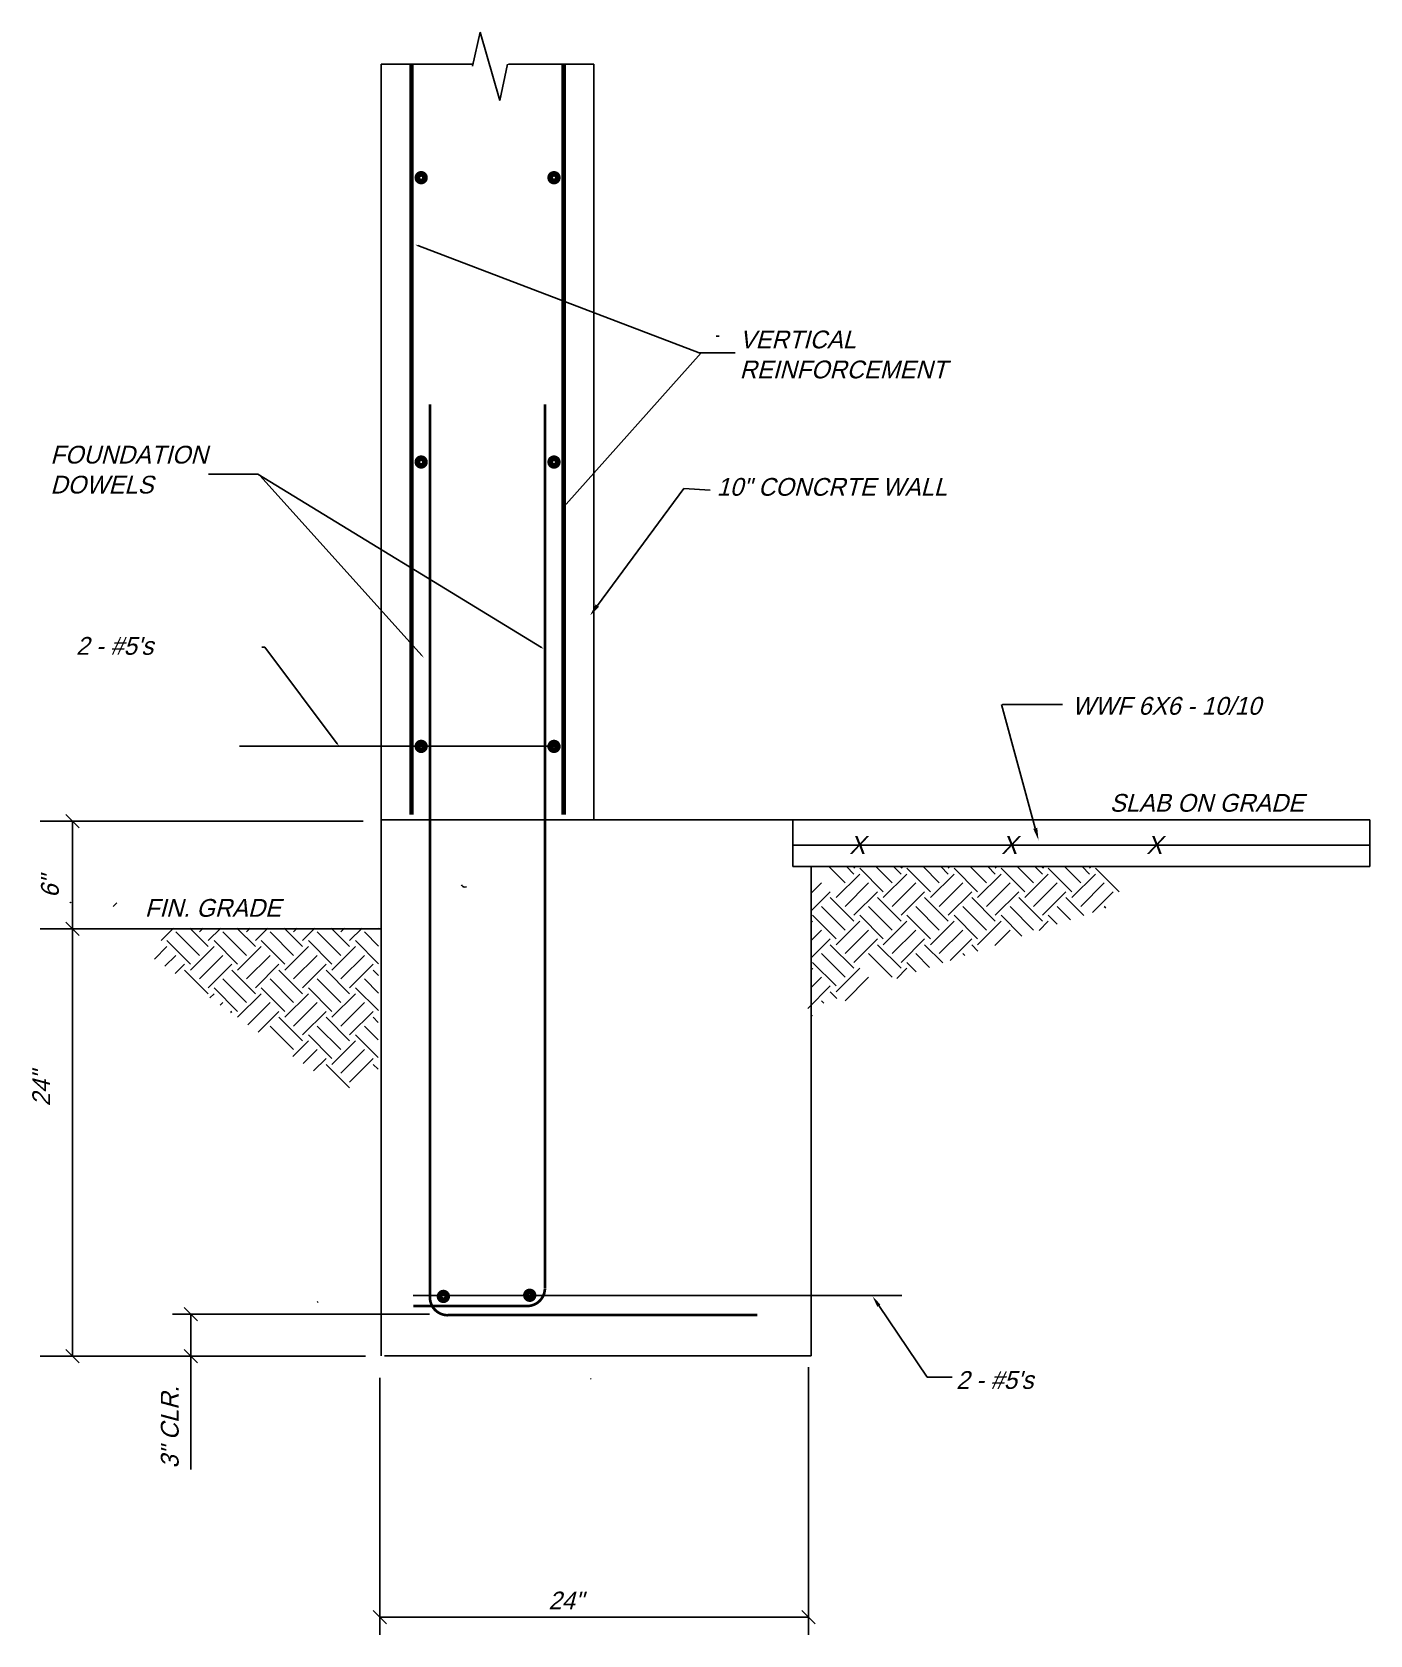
# Model space of a CAD drawing. Extents: x 0.3 to 75.5, y 0 to 90.2.
import ezdxf

# ---------------------------------------------------------------- set-up
doc = ezdxf.new("R2010")
doc.units = 0
doc.header["$MEASUREMENT"] = 0
doc.layers.get('0').update_dxf_attribs({"linetype": 'CONTINUOUS'})
doc.styles.add('M5', font='M5', dxfattribs={"oblique": 15, "height": 1})

# ---------------------------------------------------------------- blocks, each defined once
blk = doc.blocks.new('RB')
at = {"const_width": 0.325}
blk.add_lwpolyline([(-0.208, 0.007, 1), (0.217, 0.007, 1)], format="xyb", close=True, dxfattribs=at)
blk = doc.blocks.new('T')
at = {"color": 0, "linetype": 'ByBlock'}
blk.add_line((0.375, -0.375), (-0.375, 0.375), dxfattribs=at)

msp = doc.modelspace()

# ---------------------------------------------------------------- linework, layer by layer
for p, q in [((25.028, 88.269), (25.465, 90.191)), ((25.465, 90.191), (26.569, 86.341)), ((19.891, 88.379), (19.891, 45.86)), ((19.891, 88.379), (25.053, 88.379)), ((26.569, 86.341), (27.006, 88.379)), ((27.061, 88.379), (31.868, 88.379)), ((31.868, 45.86), (31.868, 88.379)), ((21.97, 78.172), (37.788, 72.136)), ((38.735, 73.079), (38.915, 73.079)), ((30.303, 63.636), (37.894, 72.136)), ((37.788, 72.136), (39.81, 72.136)), ((12.963, 65.309), (10.18, 65.309)), ((28.911, 55.566), (12.963, 65.309)), ((22.188, 55.111), (13.098, 65.226)), ((32.064, 57.921), (36.917, 64.515)), ((36.917, 64.515), (38.41, 64.411)), ((13.36, 55.572), (13.18, 55.572)), ((17.428, 50.15), (13.36, 55.572)), ((56.695, 45.388), (54.791, 52.363)), ((54.851, 52.363), (58.228, 52.363)), ((11.926, 50.003), (29.872, 50.003)), ((2.53, 45.787), (2.53, 15.678)), ((19.895, 45.86), (19.895, 15.703)), ((44.085, 15.703), (44.085, 43.235)), ((0.721, 39.738), (19.895, 39.738)), ((21.704, 19.109), (49.195, 19.109)), ((22.613, 18.043), (8.164, 18.043)), ((9.192, 18.043), (9.192, 9.306)), ((47.897, 18.528), (50.607, 14.503)), ((19.012, 15.678), (0.721, 15.678)), ((20.085, 15.703), (44.085, 15.703)), ((19.816, 14.472), (19.816, 0)), ((43.937, 0), (43.937, 15.075)), ((50.607, 14.503), (52.013, 14.503)), ((19.816, 1.005), (43.937, 1.005))]:
    msp.add_line(p, q)
at = {"linetype": 'Continuous'}
for p, q in [((18.88, 45.787), (0.721, 45.787)), ((75.522, 45.86), (19.891, 45.86)), ((43.049, 45.86), (43.049, 43.235)), ((75.512, 45.86), (75.512, 43.235)), ((43.049, 44.442), (75.512, 44.442)), ((75.512, 43.235), (43.049, 43.235))]:
    msp.add_line(p, q, dxfattribs=at)
at = {"color": 0, "linetype": 'Continuous'}
for p, q in [((45.993, 42.316), (45.077, 43.231)), ((45.496, 41.487), (46.821, 42.813)), ((46.49, 42.813), (46.071, 43.231)), ((46.49, 43.144), (46.577, 43.231)), ((48.147, 41.818), (46.821, 43.144)), ((48.644, 42.316), (47.729, 43.231)), ((48.147, 41.487), (49.473, 42.813)), ((49.142, 42.813), (48.723, 43.231)), ((49.142, 43.144), (49.229, 43.231)), ((50.799, 41.818), (49.473, 43.144)), ((51.296, 42.316), (50.38, 43.231)), ((50.799, 41.487), (52.125, 42.813)), ((51.793, 42.813), (51.375, 43.231)), ((51.793, 43.144), (51.88, 43.231)), ((53.451, 41.818), (52.125, 43.144)), ((53.948, 42.316), (53.032, 43.231)), ((53.451, 41.487), (54.776, 42.813)), ((54.445, 42.813), (54.026, 43.231)), ((54.445, 43.144), (54.532, 43.231)), ((56.102, 41.818), (54.776, 43.144)), ((56.599, 42.316), (55.684, 43.231)), ((56.102, 41.487), (57.428, 42.813)), ((57.097, 42.813), (56.678, 43.231)), ((57.097, 43.144), (57.184, 43.231)), ((58.754, 41.818), (57.428, 43.144)), ((59.251, 42.316), (58.335, 43.231)), ((58.754, 41.487), (60.08, 42.813)), ((59.748, 42.813), (59.33, 43.231)), ((59.748, 43.144), (59.835, 43.231)), ((61.406, 41.818), (60.08, 43.144)), ((44.078, 41.726), (44.667, 42.316)), ((44.088, 40.742), (45.164, 41.818)), ((45.993, 40.99), (47.319, 42.316)), ((46.49, 40.493), (47.816, 41.818)), ((48.644, 40.99), (49.97, 42.316)), ((49.142, 40.493), (50.467, 41.818)), ((51.296, 40.99), (52.622, 42.316)), ((51.793, 40.493), (53.119, 41.818)), ((53.948, 40.99), (55.274, 42.316)), ((54.445, 40.493), (55.771, 41.818)), ((56.599, 40.99), (57.925, 42.316)), ((57.097, 40.493), (58.422, 41.818)), ((59.251, 40.99), (60.577, 42.316)), ((59.915, 40.659), (61.074, 41.818)), ((2.376, 41.196), (2.42, 41.241)), ((2.422, 41.195), (2.467, 41.24)), ((4.821, 40.99), (5.028, 41.196)), ((45.993, 39.664), (44.667, 40.99)), ((46.49, 40.161), (45.164, 41.487)), ((48.644, 39.664), (47.319, 40.99)), ((49.142, 40.161), (47.816, 41.487)), ((51.296, 39.664), (49.97, 40.99)), ((51.793, 40.161), (50.467, 41.487)), ((53.948, 39.664), (52.622, 40.99)), ((54.445, 40.161), (53.119, 41.487)), ((56.599, 39.664), (55.274, 40.99)), ((57.097, 40.161), (55.771, 41.487)), ((58.675, 40.24), (57.925, 40.99)), ((59.418, 40.491), (58.422, 41.487)), ((60.657, 40.91), (60.577, 40.99)), ((7.517, 39.066), (8.221, 39.77)), ((10.169, 38.735), (9.134, 39.77)), ((9.672, 39.563), (9.879, 39.77)), ((10.169, 39.066), (10.873, 39.77)), ((12.821, 38.735), (11.785, 39.77)), ((12.323, 39.563), (12.53, 39.77)), ((12.821, 39.066), (13.525, 39.77)), ((15.472, 38.735), (14.437, 39.77)), ((14.975, 39.563), (15.182, 39.77)), ((15.472, 39.066), (16.176, 39.77)), ((18.124, 38.735), (17.089, 39.77)), ((17.627, 39.563), (17.834, 39.77)), ((18.124, 39.066), (18.828, 39.77)), ((19.761, 39.749), (19.74, 39.77)), ((44.094, 40.085), (44.17, 40.161)), ((45.496, 39.167), (44.17, 40.493)), ((45.496, 38.835), (46.821, 40.161)), ((48.147, 39.167), (46.821, 40.493)), ((48.147, 38.835), (49.473, 40.161)), ((50.799, 39.167), (49.473, 40.493)), ((50.799, 38.835), (52.125, 40.161)), ((53.451, 39.167), (52.125, 40.493)), ((53.451, 38.835), (54.776, 40.161)), ((55.948, 39.321), (54.776, 40.493)), ((56.913, 39.646), (57.428, 40.161)), ((57.931, 39.99), (57.428, 40.493)), ((9.175, 37.74), (7.849, 39.066)), ((9.672, 38.238), (8.346, 39.563)), ((11.826, 37.74), (10.5, 39.066)), ((12.323, 38.238), (10.998, 39.563)), ((14.478, 37.74), (13.152, 39.066)), ((14.975, 38.238), (13.649, 39.563)), ((17.13, 37.74), (15.804, 39.066)), ((17.627, 38.238), (16.301, 39.563)), ((19.753, 37.769), (18.455, 39.066)), ((19.757, 38.759), (18.953, 39.563)), ((44.104, 39.101), (44.667, 39.664)), ((44.114, 38.116), (45.164, 39.167)), ((46.49, 37.509), (45.164, 38.835)), ((45.993, 38.338), (47.319, 39.664)), ((46.49, 37.841), (47.816, 39.167)), ((49.142, 37.509), (47.816, 38.835)), ((48.644, 38.338), (49.97, 39.664)), ((49.142, 37.841), (50.467, 39.167)), ((51.488, 37.815), (50.467, 38.835)), ((51.296, 38.338), (52.622, 39.664)), ((51.91, 37.958), (53.119, 39.167)), ((53.47, 38.484), (53.119, 38.835)), ((54.412, 38.802), (55.274, 39.664)), ((7.149, 38.034), (7.849, 38.735)), ((7.732, 37.624), (8.346, 38.238)), ((9.175, 37.409), (10.5, 38.735)), ((9.672, 36.912), (10.998, 38.238)), ((11.826, 37.409), (13.152, 38.735)), ((12.323, 36.912), (13.649, 38.238)), ((14.478, 37.409), (15.804, 38.735)), ((14.975, 36.912), (16.301, 38.238)), ((17.13, 37.409), (18.455, 38.735)), ((17.627, 36.912), (18.953, 38.238)), ((45.993, 37.012), (44.667, 38.338)), ((48.644, 37.012), (47.319, 38.338)), ((50.744, 37.564), (49.97, 38.338)), ((52.727, 38.233), (52.622, 38.338)), ((8.316, 37.213), (8.843, 37.74)), ((10.169, 36.083), (8.843, 37.409)), ((10.169, 36.415), (11.495, 37.74)), ((12.821, 36.083), (11.495, 37.409)), ((12.821, 36.415), (14.146, 37.74)), ((15.472, 36.083), (14.146, 37.409)), ((15.472, 36.415), (16.798, 37.74)), ((18.124, 36.083), (16.798, 37.409)), ((18.124, 36.415), (19.45, 37.74)), ((19.75, 37.109), (19.45, 37.409)), ((44.12, 37.46), (44.17, 37.509)), ((44.13, 36.475), (44.667, 37.012)), ((45.496, 36.515), (44.17, 37.841)), ((45.496, 36.184), (46.821, 37.509)), ((45.993, 35.686), (47.319, 37.012)), ((48.908, 36.945), (49.473, 37.509)), ((50.001, 37.313), (49.473, 37.841)), ((10.261, 35.843), (10.5, 36.083)), ((11.826, 35.089), (10.5, 36.415)), ((12.323, 35.586), (10.998, 36.912)), ((11.826, 34.757), (13.152, 36.083)), ((14.478, 35.089), (13.152, 36.415)), ((14.975, 35.586), (13.649, 36.912)), ((14.478, 34.757), (15.804, 36.083)), ((17.13, 35.089), (15.804, 36.415)), ((17.627, 35.586), (16.301, 36.912)), ((17.13, 34.757), (18.455, 36.083)), ((19.741, 35.129), (18.455, 36.415)), ((19.745, 36.119), (18.953, 36.912)), ((43.906, 35.257), (45.164, 36.515)), ((45.54, 35.808), (45.164, 36.184)), ((10.844, 35.433), (10.998, 35.586)), ((12.401, 34.337), (13.649, 35.586)), ((14.975, 34.26), (16.301, 35.586)), ((17.627, 34.26), (18.953, 35.586)), ((44.796, 35.557), (44.667, 35.686)), ((11.428, 35.022), (11.495, 35.089)), ((12.984, 33.926), (14.146, 35.089)), ((15.472, 33.431), (14.146, 34.757)), ((15.472, 33.763), (16.798, 35.089)), ((18.124, 33.431), (16.798, 34.757)), ((18.124, 33.763), (19.45, 35.089)), ((19.738, 34.469), (19.45, 34.757)), ((44.146, 34.834), (44.17, 34.858)), ((14.975, 32.934), (13.649, 34.26)), ((14.929, 32.557), (15.804, 33.431)), ((17.13, 32.437), (15.804, 33.763)), ((17.627, 32.934), (16.301, 34.26)), ((17.13, 32.106), (18.455, 33.431)), ((19.729, 32.489), (18.455, 33.763)), ((19.734, 33.479), (18.953, 34.26)), ((15.513, 32.146), (16.301, 32.934)), ((17.627, 31.608), (18.953, 32.934)), ((16.096, 31.735), (16.798, 32.437)), ((18.124, 30.78), (16.798, 32.106)), ((18.124, 31.111), (19.45, 32.437)), ((19.726, 31.829), (19.45, 32.106)), ((16.358, 18.701), (16.301, 18.758)), ((31.677, 14.399), (31.708, 14.43))]:
    msp.add_line(p, q, dxfattribs=at)
for points, const_width in [([(21.607, 46.159), (21.607, 88.379)], 0.25), ([(30.167, 46.159), (30.167, 88.379)], 0.25), ([(22.648, 69.239), (22.648, 18.994)], 0.15), ([(29.114, 69.239), (29.114, 19.517)], 0.15), ([(21.713, 18.505), (28.138, 18.505)], 0.15), ([(23.649, 17.996), (41.054, 17.996)], 0.15)]:
    msp.add_lwpolyline(points, dxfattribs=dict(const_width=const_width))
at = {"const_width": 0.15}
for points in [[(22.643, 18.99, 0.414214), (23.643, 17.99, 0.414214)], [(29.11, 19.507, -0.414214), (28.11, 18.507, -0.414214)]]:
    msp.add_lwpolyline(points, format="xyb", dxfattribs=at)
at = {"linetype": 'Continuous'}
msp.add_arc((24.605, 42.281), 0.2, 204.44523, 295.27641, dxfattribs=at)
for points in [[(21.959, 78.144), (21.981, 78.2), (21.802, 78.236)], [(30.325, 63.616), (30.281, 63.656), (30.183, 63.501)], [(32.158, 57.852), (31.97, 57.99), (31.649, 57.357)], [(22.211, 55.131), (22.166, 55.091), (22.309, 54.977)], [(28.927, 55.592), (28.895, 55.541), (29.065, 55.473)], [(17.452, 50.168), (17.404, 50.132), (17.537, 50.006)], [(56.807, 45.419), (56.582, 45.357), (56.879, 44.713)], [(47.807, 18.467), (47.986, 18.588), (47.533, 19.067)]]:
    msp.add_solid(points)

# ---------------------------------------------------------------- block references
for name, p in [('RB', (22.144, 81.99)), ('RB', (29.617, 81.99)), ('RB', (22.144, 65.99)), ('RB', (29.617, 65.99)), ('RB', (22.144, 49.99)), ('RB', (29.617, 49.99)), ('T', (2.53, 45.787)), ('T', (2.53, 39.738)), ('RB', (23.394, 19.04)), ('RB', (28.251, 19.105)), ('T', (9.192, 18.043)), ('T', (2.53, 15.678)), ('T', (9.192, 15.678)), ('T', (19.816, 1.005)), ('T', (43.937, 1.005))]:
    msp.add_blockref(name, p)

# ---------------------------------------------------------------- texts
at = {"style": 'M5', "oblique": 15}
for s, p in [('VERTICAL ', (40.065, 72.394)), ('REINFORCEMENT', (40.065, 70.706)), ('FOUNDATION', (1.291, 65.912)), ('DOWELS', (1.291, 64.225)), ('10" CONCRTE WALL', (38.771, 64.1)), ("2 - #5's", (2.733, 55.152)), ("2 - #5's", (52.246, 13.844))]:
    msp.add_text(s, height=1, dxfattribs=at).set_placement(p)
at = {"linetype": 'Continuous', "style": 'M5', "oblique": 15}
for s, p in [('WWF 6X6 - 10/10', (58.773, 51.779)), ('SLAB ON GRADE', (60.888, 46.32)), ('X', (46.235, 43.947)), ('X', (54.788, 43.947)), ('X', (62.946, 43.947)), ('FIN. GRADE', (6.603, 40.41)), ('24"', (29.306, 1.437))]:
    msp.add_text(s, height=1, dxfattribs=at).set_placement(p)
at = {"style": 'M5', "oblique": 15}
for s, p in [('6"', (1.762, 41.481)), ('3" CLR.', (8.506, 9.365))]:
    msp.add_text(s, height=1, rotation=90, dxfattribs=at).set_placement(p)
at = {"linetype": 'Continuous', "style": 'M5', "oblique": 15}
msp.add_text('24"', height=1, rotation=90, dxfattribs=at).set_placement((1.275, 29.743))

doc.saveas('drawing.dxf')
